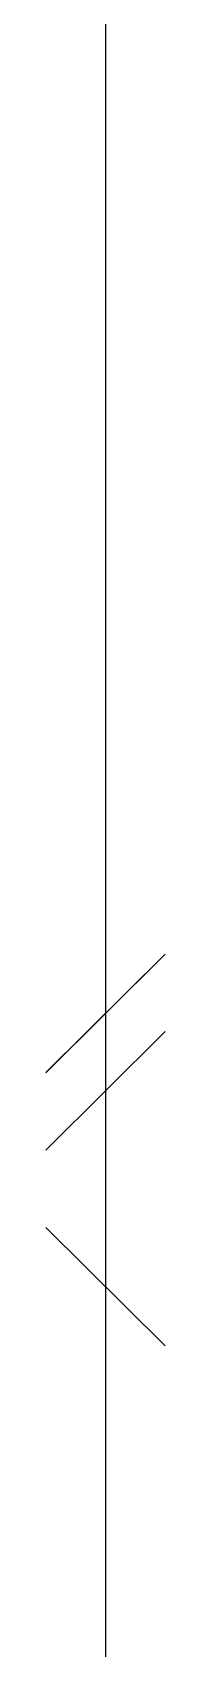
# Model space of a CAD drawing. Extents: x -9 to 600, y -23 to 65.
# Drawn here: x 267.562 to 267.648, y 15.292 to 16.474 of the extents above; entities that cross this region are included whole.
import ezdxf

# ---------------------------------------------------------------- set-up
doc = ezdxf.new("R2010")
doc.units = 0
doc.header["$LTSCALE"] = 0.8
doc.header["$MEASUREMENT"] = 0
for name, color, linetype in [('0_FIOS', 3, 'CONTINUOUS'), ('ilum', 2, 'CONTINUOUS'), ('iluminação', 2, 'CONTINUOUS')]:
    doc.layers.add(name, color=color, linetype=linetype)

# ---------------------------------------------------------------- blocks, each defined once
blk = doc.blocks.new('MONO')
at = {"layer": '0_FIOS'}
for p, q in [((-3.356, -0.78), (-1.797, 0.78)), ((0.78, -0.78), (-0.78, 0.78)), ((1.797, -0.78), (0.238, 0.78))]:
    blk.add_line(p, q, dxfattribs=at)

msp = doc.modelspace()

# ---------------------------------------------------------------- linework, layer by layer
at = {"layer": 'ilum'}
for p, q in [((267.6051, 16.7986, 2.802), (267.6051, 14.4982, 2.802)), ((267.5618, 15.7129, 2.802), (267.6485, 15.7996, 2.802)), ((267.5618, 15.6563, 2.802), (267.6485, 15.743, 2.802)), ((267.6485, 15.5131, 2.802), (267.5618, 15.5998, 2.802))]:
    msp.add_line(p, q, dxfattribs=at)

# ---------------------------------------------------------------- block references
at = {"layer": 'iluminação', "xscale": 0.05560094617944675, "yscale": 0.05560094617944675, "zscale": 0.05560094617944675, "rotation": 90}
msp.add_blockref('MONO', (267.6051, 15.6997, 2.802), dxfattribs=at)

doc.saveas('drawing.dxf')
